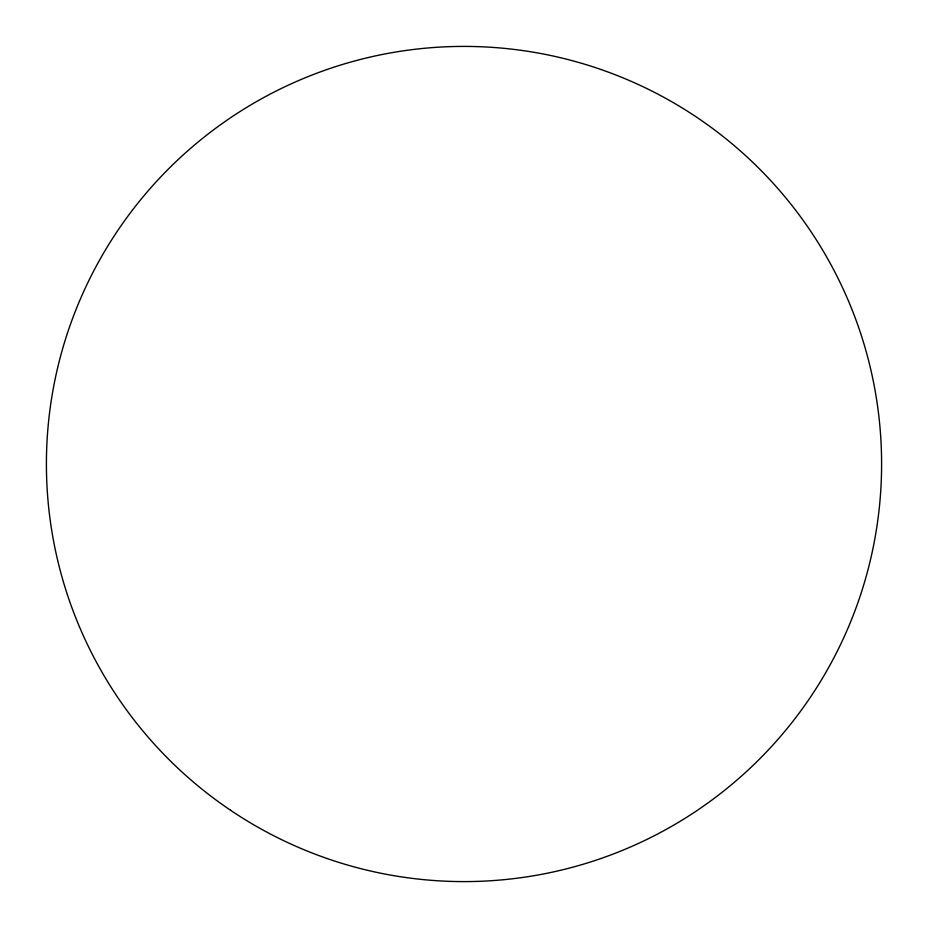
<?xml version="1.0" encoding="UTF-8"?>
<svg xmlns="http://www.w3.org/2000/svg" width="928" height="928" viewBox="0 0 928 928"><rect width="100%" height="100%" fill="white"/><g stroke="black" fill="none" stroke-linecap="round" stroke-linejoin="round"><path stroke-width="1.39" d="M230.562 810.26A417.6 417.6 0 0 0 880.591 493.035A417.6 417.6 0 0 0 280.859 88.705A417.6 417.6 0 0 0 230.562 810.26"/></g></svg>
